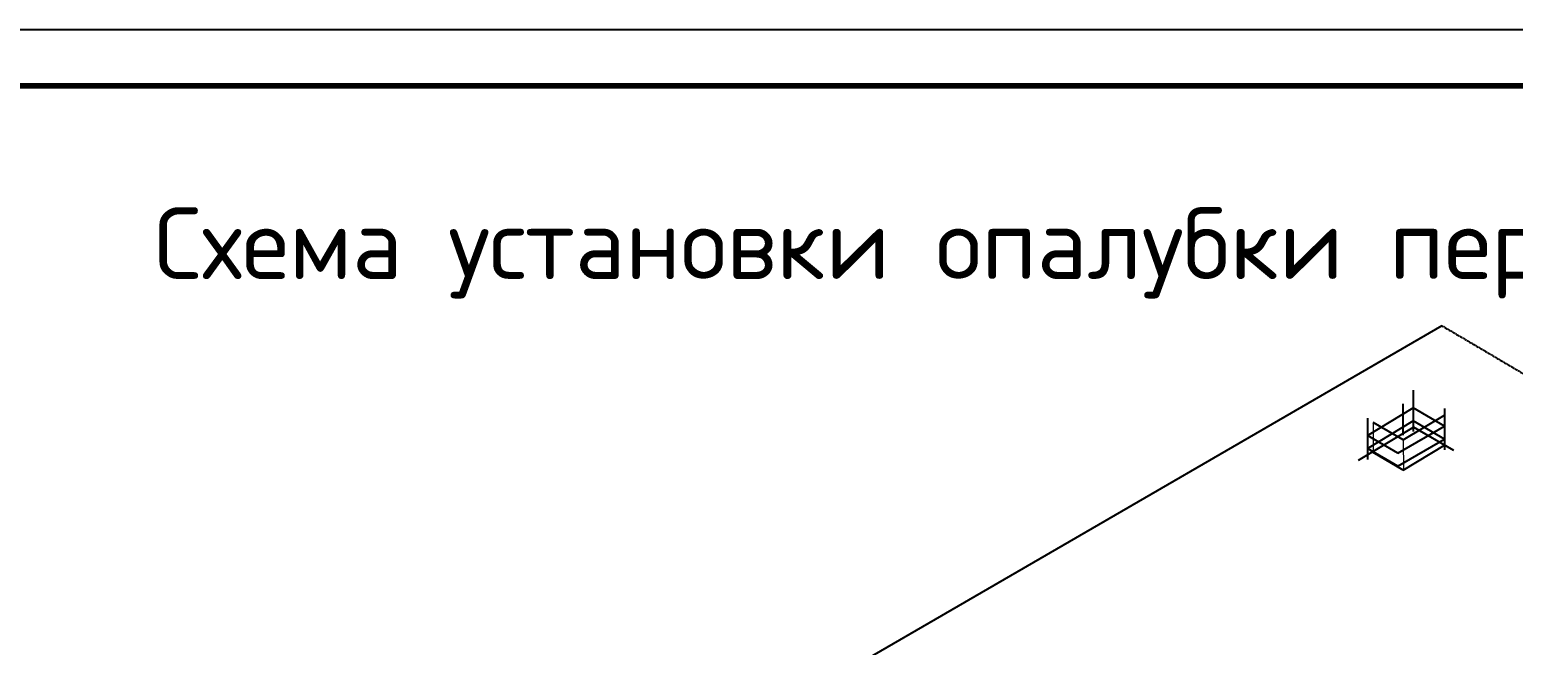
# Model space of a CAD drawing. Header units: millimetres. Extents: x 5763 to 12018931, y 39842 to 3600577.
# Drawn here: x 660380 to 686797, y 442033 to 453001 of the extents above; entities that cross this region are included whole.
import ezdxf

# ---------------------------------------------------------------- set-up
doc = ezdxf.new("R2010")
doc.units = ezdxf.units.MM
doc.linetypes.add('ACAD_ISO04W100', pattern=[30, 24, -3, 0, -3])
doc.layers.add('LINES', color=7, linetype='Continuous')
doc.layers.add('Элем. пром.зд.', color=7, linetype='Continuous')
doc.layers.add('тонкая', color=7, linetype='Continuous', lineweight=20)
doc.styles.add('ISOCPEUR', font='isocpeur.ttf')

msp = doc.modelspace()

# ---------------------------------------------------------------- linework, layer by layer
at = {"linetype": 'ACAD_ISO04W100'}
msp.add_line((685526.52282, 447726.34771), (689832.80885, 445185.50126), dxfattribs=at)
at = {"color": 0}
msp.add_lwpolyline([(589821.09845, 334201.2019), (589821.09845, 453001.2019), (758021.09845, 453001.2019), (758021.09845, 334201.2019)], close=True, dxfattribs=at)
at = {"color": 0, "lineweight": 40, "const_width": 100}
msp.add_lwpolyline([(593821.09845, 335201.2019), (593821.09845, 452001.2019), (757021.09845, 452001.2019), (757021.09845, 335201.2019)], close=True, dxfattribs=at)
at = {"layer": 'LINES'}
for p, q in [((685526.52282, 447726.34771), (676387.4518, 442429.96464)), ((685015.70216, 446578.95006), (685015.70216, 445840.6601)), ((684198.327, 445771.67402), (685015.70216, 446263.79632)), ((684827.78417, 446333.86437), (684827.78417, 445780.1469)), ((685573.98406, 445938.09213), (685015.70216, 446263.79632)), ((685573.98406, 446254.14452), (685573.98406, 445515.85456)), ((684039.92429, 445330.70039), (685021.8911, 445921.91944)), ((684198.327, 446080.93305), (684198.327, 445342.64308)), ((684198.327, 445539.64278), (685015.70216, 446031.76508)), ((684837.50895, 445692.13411), (684301.4737, 446004.85951)), ((684741.67158, 445454.68432), (685573.98406, 445938.09213)), ((684837.50895, 445692.13411), (685573.98406, 446135.54839)), ((685573.98406, 445706.06088), (685015.70216, 446031.76508)), ((685736.60477, 445504.95223), (685021.8911, 445921.91944)), ((684741.67158, 445454.68432), (684198.327, 445771.67402)), ((684741.67158, 445222.65307), (685573.98406, 445706.06088)), ((684741.67158, 445222.65307), (684198.327, 445539.64278)), ((684837.50895, 445156.41161), (684303.03464, 445468.22635)), ((684837.50895, 445156.41161), (685573.98406, 445599.8259)), ((684837.50895, 445156.41161), (685573.98406, 445599.8259)), ((676387.4518, 442429.96464), (666151.52979, 436497.92145))]:
    msp.add_line(p, q, dxfattribs=at)
at = {"layer": 'тонкая', "ltscale": 10}
for p, q in [((684301.4737, 446004.85951), (684303.03464, 445468.22635)), ((685573.98406, 446135.54839), (685573.98406, 445599.8259)), ((684837.50895, 445692.13411), (684839.0699, 445155.50095))]:
    msp.add_line(p, q, dxfattribs=at)

# ---------------------------------------------------------------- texts
at = {"layer": 'Элем. пром.зд.', "color": 7, "style": 'ISOCPEUR'}
msp.add_text('Схема установки опалубки перекрытия', height=1275, dxfattribs=at).set_placement((662596.53791, 448558.83375))

doc.saveas('drawing.dxf')
